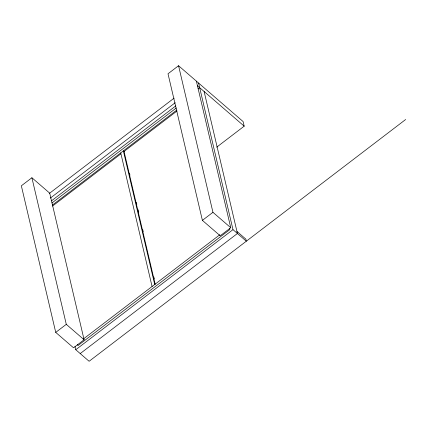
<?xml version="1.0" encoding="UTF-8"?>
<svg xmlns="http://www.w3.org/2000/svg" width="427" height="427" viewBox="0 0 427 427"><rect width="100%" height="100%" fill="white"/><g stroke="black" fill="none" stroke-linecap="round" stroke-linejoin="round"><path stroke-width="0.64" d="M31.902 177.744L21.35 185.798L55.734 332.398L73.54 347.802L84.092 339.743L49.708 193.148L31.902 177.744L66.286 324.339L84.092 339.743M216.66 147.192L244.185 126.168L243.107 121.562L178.561 65.721L168.008 73.78L202.393 220.375L220.199 235.779L230.751 227.719L196.367 81.125M49.212 193.522L174.136 98.109M50.295 198.133L175.214 102.715M51.459 200.866L175.855 105.853M198.085 88.869L199.671 87.658M51.945 202.964L176.351 107.94M52.425 205.067L176.847 110.033M52.564 206.049L120.868 153.875M176.986 111.015L124.038 151.457L155.22 284.419M55.734 332.398L66.286 324.339M202.393 220.375L212.945 212.315L178.561 65.721M83.233 339.081L219.836 234.743M405.65 119.507L89.12 361.279L75.766 349.724L232.977 229.646L198.592 83.051M80.217 353.577L237.428 233.494L204.122 91.511M197.445 85.731L244.185 126.168M236.937 231.402L245.84 239.104L246.331 241.202L232.977 229.646M212.945 212.315L230.751 227.719M124.481 151.841L123.371 150.88L154.707 284.489M229.545 228.274L229.849 229.566L77.911 345.619L77.607 344.322M129.504 173.245L129.957 175.193M136.346 202.43L136.805 204.378M138.022 209.566L138.631 212.16M142.735 229.673L143.194 231.621M153.843 277.022L154.296 278.964M120.729 152.893L152.071 286.506M75.003 346.484L75.766 349.724"/></g></svg>
